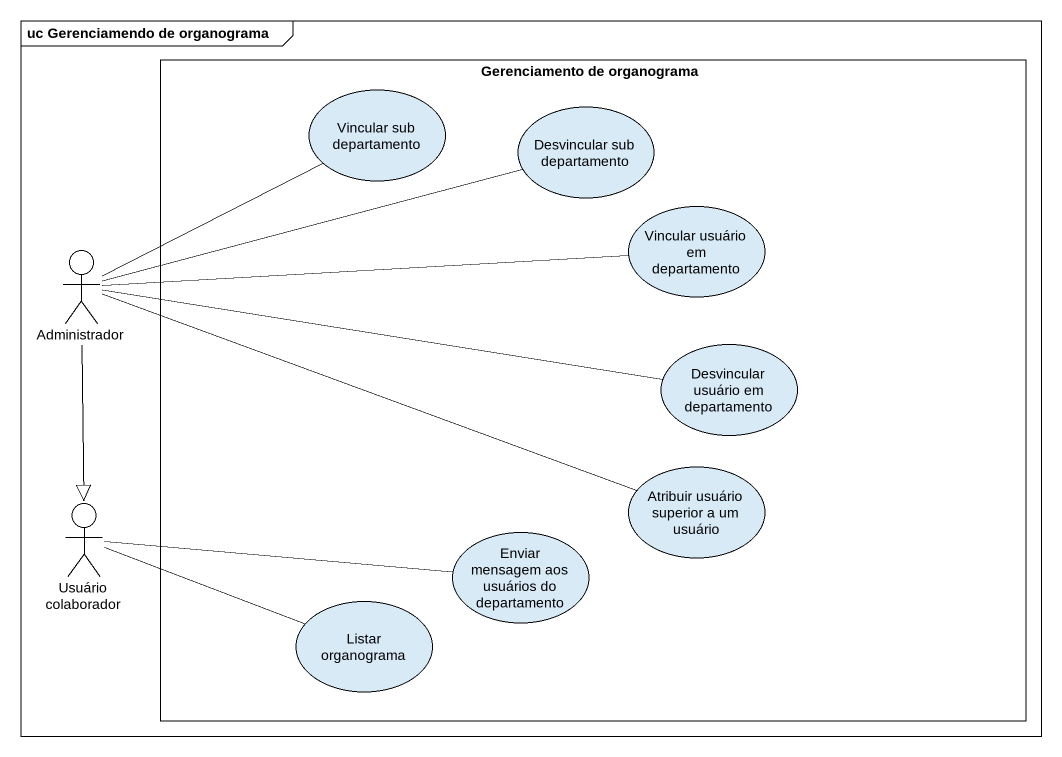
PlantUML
@startuml
mainframe uc Gerenciamendo de organograma
rectangle "Gerenciamento de organograma" as Gerenciamento_de_organograma {
  usecase "Vincular sub departamento" as Vincular_sub_departamento
  usecase "Desvincular sub departamento" as Desvincular_sub_departamento
  usecase "Vincular usuário em departamento" as Vincular_usuário_em
  usecase "Desvincular usuário em departamento" as Desvincular_usuário_em
  usecase "Atribuir usuário superior a um usuário" as Atribuir_usuário_superior_a
  usecase "Enviar mensagem aos usuários do departamento" as Enviar_mensagem_aos
  usecase "Listar organograma" as Listar_organograma
}
actor Administrador
actor "Usuário colaborador" as Usuário_colaborador
Administrador -right- Vincular_sub_departamento
Administrador -right- Desvincular_sub_departamento
Administrador -right- Vincular_usuário_em
Administrador -right- Desvincular_usuário_em
Administrador -right- Atribuir_usuário_superior_a
Administrador --|> Usuário_colaborador
Usuário_colaborador -right- Enviar_mensagem_aos
Usuário_colaborador -right- Listar_organograma
@enduml
